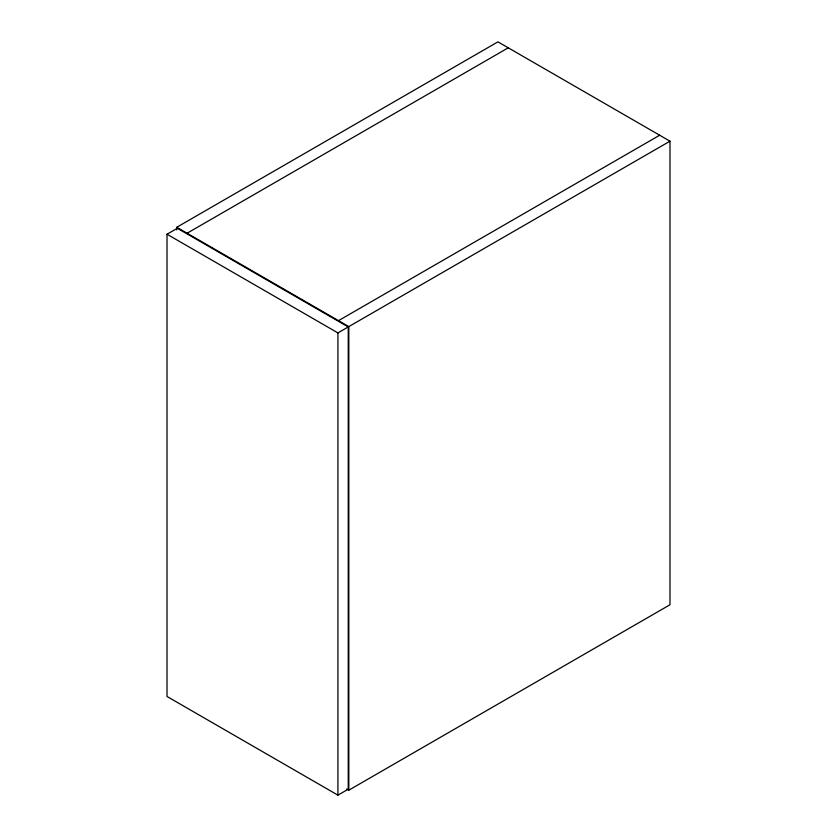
<?xml version="1.0" encoding="UTF-8"?>
<svg xmlns="http://www.w3.org/2000/svg" width="837" height="837" viewBox="0 0 837 837"><rect width="100%" height="100%" fill="white"/><g stroke="black" fill="none" stroke-linecap="round" stroke-linejoin="round"><path stroke-width="1.26" d="M176.764 229.893L176.764 227.277L497.931 41.85L669.987 141.181L669.987 604.753L348.82 790.18L346.748 788.988M167.013 234.234L177.339 228.271L348.244 326.943L348.244 789.186L337.918 795.15L167.013 696.478L167.013 234.234L337.918 332.906L348.244 326.943M187.09 233.241L508.258 47.814M338.493 320.655L659.661 135.228M176.764 227.277L348.82 326.608L669.987 141.181M348.82 326.608L348.82 790.18M337.918 332.906L337.918 795.15"/></g></svg>
